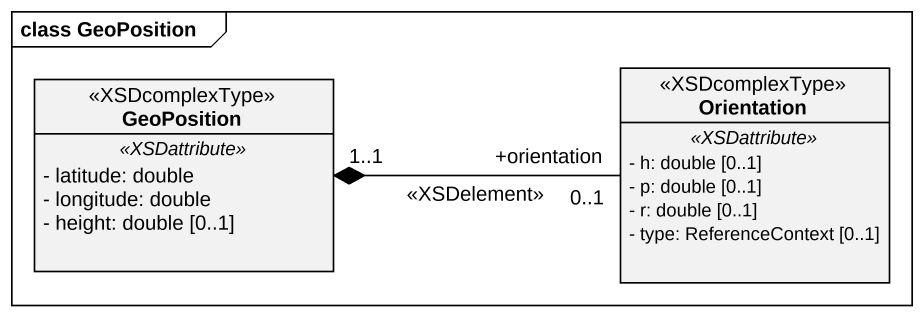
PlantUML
@startuml
mainframe class GeoPosition
hide circle
hide empty members
skinparam classAttributeIconSize 0
class GeoPosition <<XSDcomplexType>> {
  .. <<XSDattribute>> ..
  - latitude: double
  - longitude: double
  - height: double [0..1]
}
class Orientation <<XSDcomplexType>> {
  .. <<XSDattribute>> ..
  - h: double [0..1]
  - p: double [0..1]
  - r: double [0..1]
  - type: ReferenceContext [0..1]
}
GeoPosition "1..1" *-right- "+orientation\n0..1" Orientation : <<XSDelement>>
@enduml
